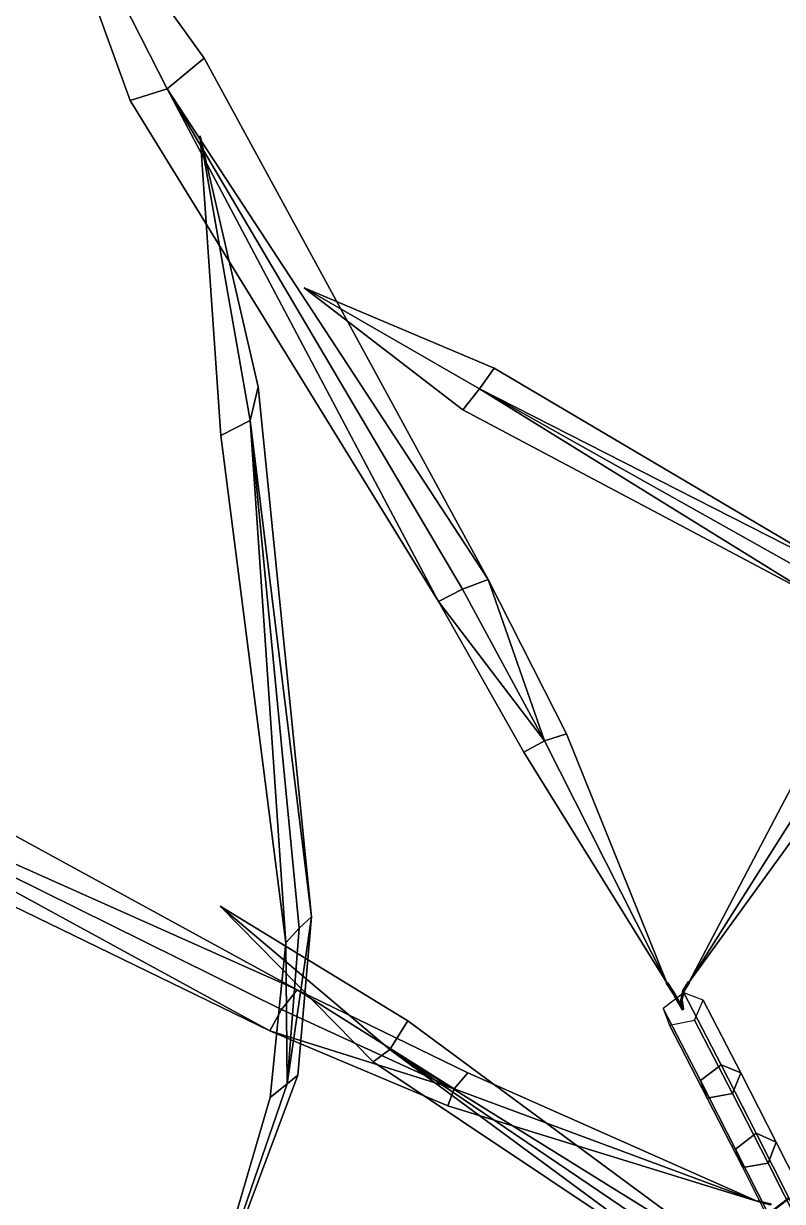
# Model space of a CAD drawing. Header units: metres. Extents: x -488 to 282, y -579 to 399.
# Drawn here: x -146 to -41.4, y 70.6 to 232.9 of the extents above; entities that cross this region are included whole.
import ezdxf

# ---------------------------------------------------------------- set-up
doc = ezdxf.new("R2010")
doc.units = ezdxf.units.M

msp = doc.modelspace()

# ---------------------------------------------------------------- linework, layer by layer
at = {"layer": 'coreopsi_Leaf', "color": 3}
for points in [[(-145.8582, 262.5724, 292.5414), (-126.1604, 223.8626, 283.8634), (-131.2684, 222.2694, 282.5296)], [(-145.8582, 262.5724, 292.5414), (-131.2684, 222.2694, 282.5296), (-126.1604, 223.8626, 283.8634)], [(-145.8582, 262.5724, 292.5414), (-121.0525, 228.1109, 282.0262), (-126.1604, 223.8626, 283.8634)], [(-145.8582, 262.5724, 292.5414), (-126.1604, 223.8626, 283.8634), (-121.0525, 228.1109, 282.0262)], [(-81.9125, 156.2757, 257.8387), (-126.1604, 223.8626, 283.8634), (-121.0525, 228.1109, 282.0262)], [(-81.9125, 156.2757, 257.8387), (-121.0525, 228.1109, 282.0262), (-126.1604, 223.8626, 283.8634)], [(-88.7851, 153.2264, 258.1626), (-131.2684, 222.2694, 282.5296), (-126.1604, 223.8626, 283.8634)], [(-88.7851, 153.2264, 258.1626), (-126.1604, 223.8626, 283.8634), (-131.2684, 222.2694, 282.5296)], [(-88.7851, 153.2264, 258.1626), (-126.1604, 223.8626, 283.8634), (-85.4649, 154.97, 258.184)], [(-88.7851, 153.2264, 258.1626), (-85.4649, 154.97, 258.184), (-126.1604, 223.8626, 283.8634)], [(-85.4649, 154.97, 258.184), (-126.1604, 223.8626, 283.8634), (-81.9125, 156.2757, 257.8387)], [(-85.4649, 154.97, 258.184), (-81.9125, 156.2757, 257.8387), (-126.1604, 223.8626, 283.8634)], [(-121.6212, 217.4199, 344.8075), (-114.7382, 178.1756, 321.6648), (-118.7507, 176.1309, 325.2185)], [(-121.6212, 217.4199, 344.8075), (-118.7507, 176.1309, 325.2185), (-114.7382, 178.1756, 321.6648)], [(-121.6212, 217.4199, 344.8075), (-113.6385, 182.8367, 316.3276), (-114.7382, 178.1756, 321.6648)], [(-121.6212, 217.4199, 344.8075), (-114.7382, 178.1756, 321.6648), (-113.6385, 182.8367, 316.3276)], [(-107.285, 196.4594, 24.8288), (-83.1348, 182.5295, 35.3093), (-85.4319, 179.6299, 35.5676)], [(-107.285, 196.4594, 24.8288), (-85.4319, 179.6299, 35.5676), (-83.1348, 182.5295, 35.3093)], [(-107.285, 196.4594, 24.8288), (-81.07759, 185.3724, 32.2808), (-83.1348, 182.5295, 35.3093)], [(-107.285, 196.4594, 24.8288), (-83.1348, 182.5295, 35.3093), (-81.07759, 185.3724, 32.2808)], [(-33.4037, 157.2464, 47.3448), (-83.1348, 182.5295, 35.3093), (-81.07759, 185.3724, 32.2808)], [(-33.4037, 157.2464, 47.3448), (-81.07759, 185.3724, 32.2808), (-83.1348, 182.5295, 35.3093)], [(-106.2872, 109.8275, 266.4149), (-114.7382, 178.1756, 321.6648), (-113.6385, 182.8367, 316.3276)], [(-106.2872, 109.8275, 266.4149), (-113.6385, 182.8367, 316.3276), (-114.7382, 178.1756, 321.6648)], [(-36.5855, 153.7655, 49.1807), (-85.4319, 179.6299, 35.5676), (-83.1348, 182.5295, 35.3093)], [(-36.5855, 153.7655, 49.1807), (-83.1348, 182.5295, 35.3093), (-85.4319, 179.6299, 35.5676)], [(-36.5855, 153.7655, 49.1807), (-83.1348, 182.5295, 35.3093), (-35.1564, 155.6351, 48.2741)], [(-36.5855, 153.7655, 49.1807), (-35.1564, 155.6351, 48.2741), (-83.1348, 182.5295, 35.3093)], [(-35.1564, 155.6351, 48.2741), (-83.1348, 182.5295, 35.3093), (-33.4037, 157.2464, 47.3448)], [(-35.1564, 155.6351, 48.2741), (-33.4037, 157.2464, 47.3448), (-83.1348, 182.5295, 35.3093)], [(-109.8031, 106.229, 272.4135), (-118.7507, 176.1309, 325.2185), (-114.7382, 178.1756, 321.6648)], [(-109.8031, 106.229, 272.4135), (-114.7382, 178.1756, 321.6648), (-118.7507, 176.1309, 325.2185)], [(-109.8031, 106.229, 272.4135), (-114.7382, 178.1756, 321.6648), (-107.9717, 108.2557, 269.628)], [(-109.8031, 106.229, 272.4135), (-107.9717, 108.2557, 269.628), (-114.7382, 178.1756, 321.6648)], [(-107.9717, 108.2557, 269.628), (-114.7382, 178.1756, 321.6648), (-106.2872, 109.8275, 266.4149)], [(-107.9717, 108.2557, 269.628), (-106.2872, 109.8275, 266.4149), (-114.7382, 178.1756, 321.6648)], [(-74.1754, 134.0485, 246.7795), (-85.4649, 154.97, 258.184), (-81.9125, 156.2757, 257.8387)], [(-74.1754, 134.0485, 246.7795), (-81.9125, 156.2757, 257.8387), (-85.4649, 154.97, 258.184)], [(-74.1754, 134.0485, 246.7795), (-81.9125, 156.2757, 257.8387), (-71.1337, 135.0179, 246.5123)], [(-74.1754, 134.0485, 246.7795), (-71.1337, 135.0179, 246.5123), (-81.9125, 156.2757, 257.8387)], [(-88.7851, 153.2264, 258.1626), (-85.4649, 154.97, 258.184), (-74.1754, 134.0485, 246.7795)], [(-88.7851, 153.2264, 258.1626), (-74.1754, 134.0485, 246.7795), (-85.4649, 154.97, 258.184)], [(-77.0079, 132.4777, 245.8239), (-88.7851, 153.2264, 258.1626), (-74.1754, 134.0485, 246.7795)], [(-77.0079, 132.4777, 245.8239), (-74.1754, 134.0485, 246.7795), (-88.7851, 153.2264, 258.1626)], [(-108.2594, 99.7694, 203.2162), (-185.7254, 134.2997, 200.0809), (-183.1283, 140.6035, 201.0965)], [(-108.2594, 99.7694, 203.2162), (-183.1283, 140.6035, 201.0965), (-185.7254, 134.2997, 200.0809)], [(-74.1754, 134.0485, 246.7795), (-71.1337, 135.0179, 246.5123), (-57.2859, 100.7087, 218.5041)], [(-74.1754, 134.0485, 246.7795), (-57.2859, 100.7087, 218.5041), (-71.1337, 135.0179, 246.5123)], [(-112.0171, 94.1252, 199.9512), (-188.0952, 131.0615, 196.2984), (-185.7254, 134.2997, 200.0809)], [(-112.0171, 94.1252, 199.9512), (-185.7254, 134.2997, 200.0809), (-188.0952, 131.0615, 196.2984)], [(-112.0171, 94.1252, 199.9512), (-185.7254, 134.2997, 200.0809), (-110.4161, 97.0476, 201.672)], [(-112.0171, 94.1252, 199.9512), (-110.4161, 97.0476, 201.672), (-185.7254, 134.2997, 200.0809)], [(-110.4161, 97.0476, 201.672), (-185.7254, 134.2997, 200.0809), (-108.2594, 99.7694, 203.2162)], [(-110.4161, 97.0476, 201.672), (-108.2594, 99.7694, 203.2162), (-185.7254, 134.2997, 200.0809)], [(-57.2859, 100.7087, 218.5041), (-77.0079, 132.4777, 245.8239), (-74.1754, 134.0485, 246.7795)], [(-57.2859, 100.7087, 218.5041), (-74.1754, 134.0485, 246.7795), (-77.0079, 132.4777, 245.8239)], [(-54.2804, 100.7733, 218.8013), (-37.72, 132.2109, 248.5003), (-34.479, 132.0221, 247.5712)], [(-54.2804, 100.7733, 218.8013), (-34.479, 132.0221, 247.5712), (-37.72, 132.2109, 248.5003)], [(-34.479, 132.0221, 247.5712), (-32.03301, 131.4515, 245.5826), (-54.2804, 100.7733, 218.8013)], [(-34.479, 132.0221, 247.5712), (-54.2804, 100.7733, 218.8013), (-32.03301, 131.4515, 245.5826)], [(-118.8595, 111.2757, 165.3452), (-95.4949, 91.5088, 162.9436), (-97.755, 89.8154, 160.3682)], [(-118.8595, 111.2757, 165.3452), (-97.755, 89.8154, 160.3682), (-95.4949, 91.5088, 162.9436)], [(-118.8595, 111.2757, 165.3452), (-93.01511, 95.4979, 163.8166), (-95.4949, 91.5088, 162.9436)], [(-118.8595, 111.2757, 165.3452), (-95.4949, 91.5088, 162.9436), (-93.01511, 95.4979, 163.8166)], [(-109.6341, 86.7955, 252.6253), (-107.9717, 108.2557, 269.628), (-106.2872, 109.8275, 266.4149)], [(-109.6341, 86.7955, 252.6253), (-106.2872, 109.8275, 266.4149), (-107.9717, 108.2557, 269.628)], [(-109.6341, 86.7955, 252.6253), (-106.2872, 109.8275, 266.4149), (-108.1567, 87.9884, 249.8865)], [(-109.6341, 86.7955, 252.6253), (-108.1567, 87.9884, 249.8865), (-106.2872, 109.8275, 266.4149)], [(-109.8031, 106.229, 272.4135), (-107.9717, 108.2557, 269.628), (-109.6341, 86.7955, 252.6253)], [(-109.8031, 106.229, 272.4135), (-109.6341, 86.7955, 252.6253), (-107.9717, 108.2557, 269.628)], [(-111.9943, 84.9393, 254.4488), (-109.8031, 106.229, 272.4135), (-109.6341, 86.7955, 252.6253)], [(-111.9943, 84.9393, 254.4488), (-109.6341, 86.7955, 252.6253), (-109.8031, 106.229, 272.4135)], [(-86.6246, 86.1242, 198.5294), (-110.4161, 97.0476, 201.672), (-108.2594, 99.7694, 203.2162)], [(-86.6246, 86.1242, 198.5294), (-108.2594, 99.7694, 203.2162), (-110.4161, 97.0476, 201.672)], [(-86.6246, 86.1242, 198.5294), (-108.2594, 99.7694, 203.2162), (-84.7201, 88.3178, 199.8799)], [(-86.6246, 86.1242, 198.5294), (-84.7201, 88.3178, 199.8799), (-108.2594, 99.7694, 203.2162)], [(-112.0171, 94.1252, 199.9512), (-110.4161, 97.0476, 201.672), (-86.6246, 86.1242, 198.5294)], [(-112.0171, 94.1252, 199.9512), (-86.6246, 86.1242, 198.5294), (-110.4161, 97.0476, 201.672)], [(-87.506, 83.7764, 196.2678), (-112.0171, 94.1252, 199.9512), (-86.6246, 86.1242, 198.5294)], [(-87.506, 83.7764, 196.2678), (-86.6246, 86.1242, 198.5294), (-112.0171, 94.1252, 199.9512)], [(-45.9301, 60.777, 155.2529), (-95.4949, 91.5088, 162.9436), (-93.01511, 95.4979, 163.8166)], [(-45.9301, 60.777, 155.2529), (-93.01511, 95.4979, 163.8166), (-95.4949, 91.5088, 162.9436)], [(-49.3285, 57.5234, 153.0007), (-97.755, 89.8154, 160.3682), (-95.4949, 91.5088, 162.9436)], [(-49.3285, 57.5234, 153.0007), (-95.4949, 91.5088, 162.9436), (-97.755, 89.8154, 160.3682)], [(-49.3285, 57.5234, 153.0007), (-95.4949, 91.5088, 162.9436), (-47.8008, 59.2363, 154.2207)], [(-49.3285, 57.5234, 153.0007), (-47.8008, 59.2363, 154.2207), (-95.4949, 91.5088, 162.9436)], [(-47.8008, 59.2363, 154.2207), (-95.4949, 91.5088, 162.9436), (-45.9301, 60.777, 155.2529)], [(-47.8008, 59.2363, 154.2207), (-45.9301, 60.777, 155.2529), (-95.4949, 91.5088, 162.9436)], [(-109.6341, 86.7955, 252.6253), (-108.1567, 87.9884, 249.8865), (-121.5904, 52.0864, 220.5439)], [(-109.6341, 86.7955, 252.6253), (-121.5904, 52.0864, 220.5439), (-108.1567, 87.9884, 249.8865)], [(-86.6246, 86.1242, 198.5294), (-84.7201, 88.3178, 199.8799), (-44.7343, 70.6058, 184.3634)], [(-86.6246, 86.1242, 198.5294), (-44.7343, 70.6058, 184.3634), (-84.7201, 88.3178, 199.8799)], [(-121.5904, 52.0864, 220.5439), (-111.9943, 84.9393, 254.4488), (-109.6341, 86.7955, 252.6253)], [(-121.5904, 52.0864, 220.5439), (-109.6341, 86.7955, 252.6253), (-111.9943, 84.9393, 254.4488)], [(-44.7343, 70.6058, 184.3634), (-87.506, 83.7764, 196.2678), (-86.6246, 86.1242, 198.5294)], [(-44.7343, 70.6058, 184.3634), (-86.6246, 86.1242, 198.5294), (-87.506, 83.7764, 196.2678)]]:
    msp.add_3dface(points, dxfattribs=at)
at = {"layer": 'coreopsi_Petiole', "color": 3}
for points in [[(-56.5081, 99.5853, 217.1707), (-57.2801, 100.7928, 218.4268), (-57.3832, 100.709, 218.444), (-56.6123, 99.5032, 217.1896)], [(-56.6123, 99.5032, 217.1896), (-57.3832, 100.709, 218.444), (-57.3528, 100.6248, 218.5436), (-56.5815, 99.4184, 217.2886)], [(-56.5815, 99.4184, 217.2886), (-57.3528, 100.6248, 218.5436), (-57.2284, 100.6575, 218.5886), (-56.4558, 99.4489, 217.3314)], [(-56.412, 99.5519, 217.2578), (-57.185, 100.7612, 218.5157), (-57.2801, 100.7928, 218.4268), (-56.5081, 99.5853, 217.1707)], [(-56.4558, 99.4489, 217.3314), (-57.2284, 100.6575, 218.5886), (-57.185, 100.7612, 218.5157), (-56.412, 99.5519, 217.2578)], [(-55.00224, 99.6934, 217.4021), (-54.2745, 100.8574, 218.724), (-54.3787, 100.8315, 218.8042), (-55.1135, 99.6505, 217.4631)], [(-55.1135, 99.6505, 217.4631), (-54.3787, 100.8315, 218.8042), (-54.3479, 100.7257, 218.8804), (-55.08006, 99.551, 217.5464)], [(-55.08006, 99.551, 217.5464), (-54.3479, 100.7257, 218.8804), (-54.2222, 100.6857, 218.8463), (-54.9454, 99.5325, 217.5364)], [(-54.8989, 99.6209, 217.4471), (-54.1784, 100.7678, 218.75), (-54.2745, 100.8574, 218.724), (-55.00224, 99.6934, 217.4021)], [(-54.9454, 99.5325, 217.5364), (-54.2222, 100.6857, 218.8463), (-54.1784, 100.7678, 218.75), (-54.8989, 99.6209, 217.4471)], [(-49.8016, 89.4054, 202.2077), (-54.942, 99.3216, 212.6085), (-57.8019, 97.2013, 213.2158), (-52.65, 87.2637, 202.794)], [(-55.7791, 98.367, 215.8995), (-56.5081, 99.5853, 217.1707), (-56.6123, 99.5032, 217.1896), (-55.8842, 98.2866, 215.9202)], [(-55.8842, 98.2866, 215.9202), (-56.6123, 99.5032, 217.1896), (-56.5815, 99.4184, 217.2886), (-55.8531, 98.2011, 216.0185)], [(-55.8531, 98.2011, 216.0185), (-56.5815, 99.4184, 217.2886), (-56.4558, 99.4489, 217.3314), (-55.7262, 98.2295, 216.0591)], [(-55.6819, 98.3319, 215.9848), (-56.412, 99.5519, 217.2578), (-56.5081, 99.5853, 217.1707), (-55.7791, 98.367, 215.8995)], [(-55.7262, 98.2295, 216.0591), (-56.4558, 99.4489, 217.3314), (-56.412, 99.5519, 217.2578), (-55.6819, 98.3319, 215.9848)], [(-55.2807, 98.4285, 216.0041), (-55.00224, 99.6934, 217.4021), (-55.1135, 99.6505, 217.4631), (-55.3926, 98.3676, 216.0456)], [(-55.3926, 98.3676, 216.0456), (-55.1135, 99.6505, 217.4631), (-55.08006, 99.551, 217.5464), (-55.3589, 98.2749, 216.1362)], [(-55.3589, 98.2749, 216.1362), (-55.08006, 99.551, 217.5464), (-54.9454, 99.5325, 217.5364), (-55.2235, 98.2789, 216.1507)], [(-55.1768, 98.374, 216.0688), (-54.8989, 99.6209, 217.4471), (-55.00224, 99.6934, 217.4021), (-55.2807, 98.4285, 216.0041)], [(-55.2235, 98.2789, 216.1507), (-54.9454, 99.5325, 217.5364), (-54.8989, 99.6209, 217.4471), (-55.1768, 98.374, 216.0688)], [(-47.099, 88.304, 204.3352), (-52.2979, 98.3299, 214.86), (-54.942, 99.3216, 212.6085), (-49.8016, 89.4054, 202.2077)], [(-55.09348, 97.1385, 214.614), (-55.7791, 98.367, 215.8995), (-55.8842, 98.2866, 215.9202), (-55.1986, 97.05817, 214.6347)], [(-55.1986, 97.05817, 214.6347), (-55.8842, 98.2866, 215.9202), (-55.8531, 98.2011, 216.0185), (-55.1674, 96.9726, 214.733)], [(-55.1674, 96.9726, 214.733), (-55.8531, 98.2011, 216.0185), (-55.7262, 98.2295, 216.0591), (-55.04054, 97.00111, 214.7736)], [(-54.9963, 97.1034, 214.6993), (-55.6819, 98.3319, 215.9848), (-55.7791, 98.367, 215.8995), (-55.09348, 97.1385, 214.614)], [(-55.04054, 97.00111, 214.7736), (-55.7262, 98.2295, 216.0591), (-55.6819, 98.3319, 215.9848), (-54.9963, 97.1034, 214.6993)], [(-55.09348, 97.1385, 214.614), (-55.2807, 98.4285, 216.0041), (-55.3926, 98.3676, 216.0456), (-55.2053, 97.07765, 214.6554)], [(-55.2053, 97.07765, 214.6554), (-55.3926, 98.3676, 216.0456), (-55.3589, 98.2749, 216.1362), (-55.1716, 96.9849, 214.746)], [(-55.1716, 96.9849, 214.746), (-55.3589, 98.2749, 216.1362), (-55.2235, 98.2789, 216.1507), (-55.0363, 96.9888, 214.7606)], [(-54.9895, 97.08399, 214.6786), (-55.1768, 98.374, 216.0688), (-55.2807, 98.4285, 216.0041), (-55.09348, 97.1385, 214.614)], [(-55.0363, 96.9888, 214.7606), (-55.2235, 98.2789, 216.1507), (-55.1768, 98.374, 216.0688), (-54.9895, 97.08399, 214.6786)], [(-48.2518, 85.4712, 206.2563), (-53.4991, 95.5874, 216.8799), (-52.2979, 98.3299, 214.86), (-47.099, 88.304, 204.3352)], [(-52.65, 87.2637, 202.794), (-57.8019, 97.2013, 213.2158), (-56.9521, 94.8793, 215.8484), (-51.7343, 84.8186, 205.2894)], [(-51.7343, 84.8186, 205.2894), (-56.9521, 94.8793, 215.8484), (-53.4991, 95.5874, 216.8799), (-48.2518, 85.4712, 206.2563)], [(-44.9829, 79.9825, 191.2114), (-49.8016, 89.4054, 202.2077), (-52.65, 87.2637, 202.794), (-47.8203, 77.8204, 191.7755)], [(-42.2254, 78.7772, 193.2082), (-47.099, 88.304, 204.3352), (-49.8016, 89.4054, 202.2077), (-44.9829, 79.9825, 191.2114)], [(-43.3329, 75.8589, 195.0251), (-48.2518, 85.4712, 206.2563), (-47.099, 88.304, 204.3352), (-42.2254, 78.7772, 193.2082)], [(-47.8203, 77.8204, 191.7755), (-52.65, 87.2637, 202.794), (-51.7343, 84.8186, 205.2894), (-46.843, 75.2586, 194.1263)], [(-46.843, 75.2586, 194.1263), (-51.7343, 84.8186, 205.2894), (-48.2518, 85.4712, 206.2563), (-43.3329, 75.8589, 195.0251)], [(-40.4562, 70.9956, 179.5359), (-44.9829, 79.9825, 191.2114), (-47.8203, 77.8204, 191.7755), (-43.2937, 68.8335, 180.1)], [(-37.6988, 69.7903, 181.5328), (-42.2254, 78.7772, 193.2082), (-44.9829, 79.9825, 191.2114), (-40.4562, 70.9956, 179.5359)], [(-38.8063, 66.872, 183.3497), (-43.3329, 75.8589, 195.0251), (-42.2254, 78.7772, 193.2082), (-37.6988, 69.7903, 181.5328)], [(-43.2937, 68.8335, 180.1), (-47.8203, 77.8204, 191.7755), (-46.843, 75.2586, 194.1263), (-42.3163, 66.2718, 182.4508)], [(-42.3163, 66.2718, 182.4508), (-46.843, 75.2586, 194.1263), (-43.3329, 75.8589, 195.0251), (-38.8063, 66.872, 183.3497)], [(-42.9884, 70.2595, 183.673), (-44.7338, 70.6999, 184.2985), (-44.7777, 70.579, 184.261), (-43.05935, 70.1483, 183.6494)], [(-42.9182, 70.2414, 183.7856), (-44.6906, 70.6915, 184.425), (-44.7338, 70.6999, 184.2985), (-42.9884, 70.2595, 183.673)], [(-42.945, 70.1189, 183.8327), (-44.7074, 70.5654, 184.4669), (-44.6906, 70.6915, 184.425), (-42.9182, 70.2414, 183.7856)], [(-36.3691, 62.7271, 167.5666), (-40.5007, 71.0809, 179.6527), (-43.3279, 68.8994, 180.1934), (-39.1867, 60.5275, 168.0826)]]:
    msp.add_3dface(points, dxfattribs=at)

doc.saveas('drawing.dxf')
